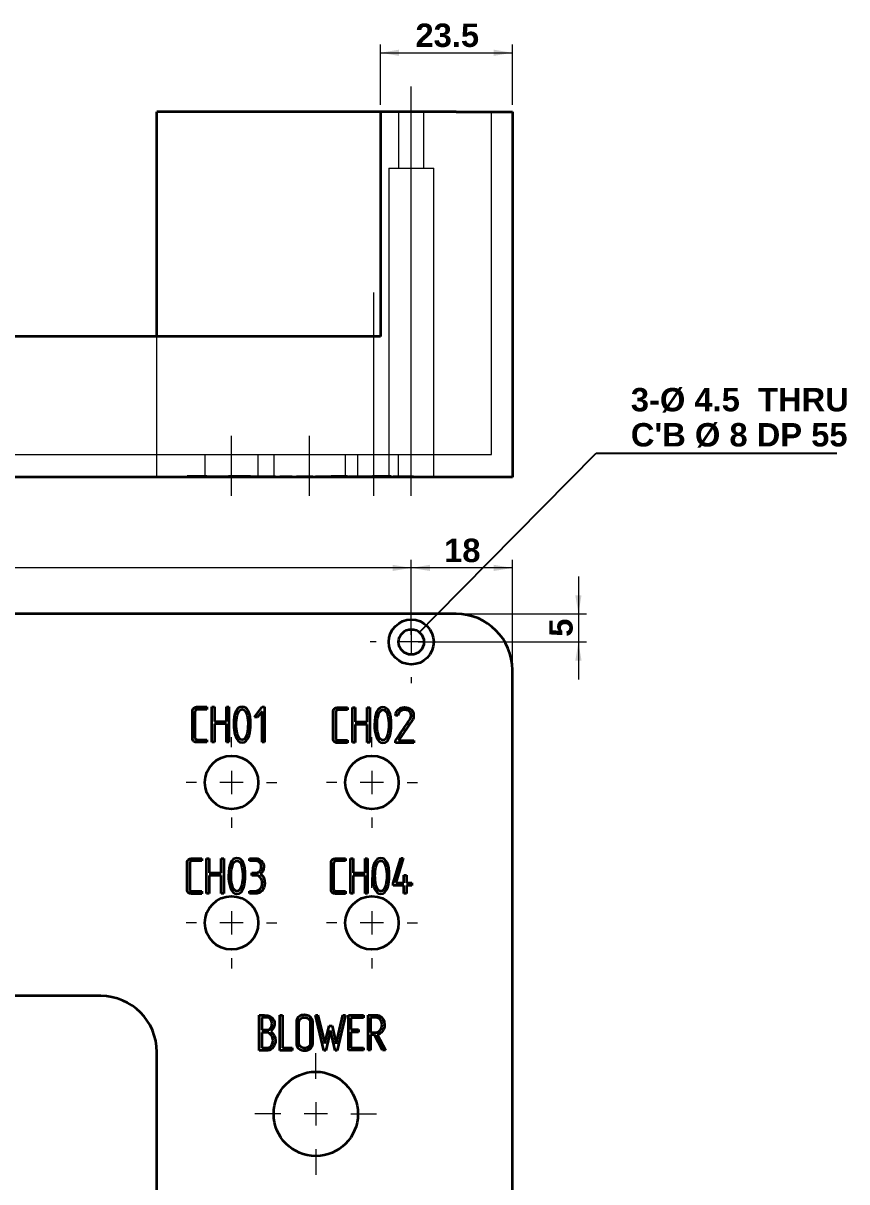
# Model space of a CAD drawing. Header units: millimetres. Extents: x 0 to 693, y -57 to 487.
# Drawn here: x 314.7 to 461.3, y 74.6 to 280.8 of the extents above; entities that cross this region are included whole.
import ezdxf
from ezdxf import colors
from ezdxf.entities.mleader import LeaderData, LeaderLine
from ezdxf.enums import TextEntityAlignment as Align
from ezdxf.lldxf.tags import DXFTag
from ezdxf.math import Vec2, Vec3

# ---------------------------------------------------------------- set-up
doc = ezdxf.new("R2010")
doc.units = ezdxf.units.MM
doc.header["$LTSCALE"] = 1.666667
doc.layers.add('D107-50341B', color=7, linetype='Continuous')
doc.layers.add('Default', color=7, linetype='Continuous')
doc.styles.add('SEACAD_Arial', font='')
doc.styles.add('SEACAD_ArialB', font='arialbd.ttf')
doc.styles.get('SEACAD_Arial').set_extended_font_data('Arial')
tags = doc.linetypes.add('CENTER2', pattern=[28.575, 19.05, -3.175, 3.175, -3.175]).pattern_tags.tags
tags[10:11] = [DXFTag(74, 4), DXFTag(75, 0), DXFTag(340, '0'), DXFTag(46, 0.0), DXFTag(50, 0.0), DXFTag(44, 0.0), DXFTag(45, 0.0)]
tags[8:9] = [DXFTag(74, 4), DXFTag(75, 0), DXFTag(340, '0'), DXFTag(46, 0.0), DXFTag(50, 0.0), DXFTag(44, 0.0), DXFTag(45, 0.0)]
tags[6:7] = [DXFTag(74, 4), DXFTag(75, 0), DXFTag(340, '0'), DXFTag(46, 0.0), DXFTag(50, 0.0), DXFTag(44, 0.0), DXFTag(45, 0.0)]
tags[4:5] = [DXFTag(74, 4), DXFTag(75, 0), DXFTag(340, '0'), DXFTag(46, 0.0), DXFTag(50, 0.0), DXFTag(44, 0.0), DXFTag(45, 0.0)]
doc.dimstyles.new('STD', dxfattribs={"dimtxt": 4.166667, "dimasz": 3.333333, "dimexe": 1.458333, "dimexo": 1.25, "dimgap": 1.041667, "dimtad": 1, "dimdec": 3, "dimdsep": 46, "dimtxsty": 'SEACAD_Arial', "dimblk1": '_SE_FILLED', "dimblk2": '_SE_FILLED', "dimsah": 1, "dimcen": 2.083333, "dimadec": 1, "dimazin": 0, "dimtfac": 0.5, "dimtdec": 4, "dimtmove": 0, "dimatfit": 3, "dimfxl": 1, "dimarcsym": 0})

# ---------------------------------------------------------------- blocks, each defined once
blk = doc.blocks.new('SEANNOT_GROUP1')
at = {"layer": 'Default', "color": 7, "linetype": 'CENTER2', "lineweight": 15}
for p, q in [((383.81, 172.77), (383.81, 168.6)), ((385.89, 170.69), (381.72, 170.69))]:
    blk.add_line(p, q, dxfattribs=at)
blk = doc.blocks.new('SEANNOT_GROUP2')
at = {"layer": 'Default', "color": 7, "linetype": 'CENTER2', "lineweight": 15}
for p, q in [((376.81, 147.77), (376.81, 143.6)), ((378.89, 145.69), (374.72, 145.69))]:
    blk.add_line(p, q, dxfattribs=at)
blk = doc.blocks.new('SEANNOT_GROUP3')
at = {"layer": 'Default', "color": 7, "linetype": 'CENTER2', "lineweight": 15}
for p, q in [((351.81, 147.77), (351.81, 143.6)), ((353.89, 145.69), (349.72, 145.69))]:
    blk.add_line(p, q, dxfattribs=at)
blk = doc.blocks.new('SEANNOT_GROUP5')
at = {"layer": 'Default', "color": 7, "linetype": 'CENTER2', "lineweight": 15}
for p, q in [((351.81, 122.77), (351.81, 118.6)), ((353.89, 120.69), (349.72, 120.69))]:
    blk.add_line(p, q, dxfattribs=at)
blk = doc.blocks.new('SEANNOT_GROUP6')
at = {"layer": 'Default', "color": 7, "linetype": 'CENTER2', "lineweight": 15}
for p, q in [((376.81, 122.77), (376.81, 118.6)), ((378.89, 120.69), (374.72, 120.69))]:
    blk.add_line(p, q, dxfattribs=at)
blk = doc.blocks.new('SEANNOT_GROUP7')
at = {"layer": 'Default', "color": 7, "linetype": 'CENTER2', "lineweight": 15}
for p, q in [((366.81, 88.77), (366.81, 84.6)), ((368.89, 86.69), (364.72, 86.69))]:
    blk.add_line(p, q, dxfattribs=at)
blk = doc.blocks.new('SEANNOT_GROUP23')
at = {"layer": 'Default', "color": 7, "linetype": 'CENTER2', "lineweight": 15}
for p, q in [((383.81, 176.94), (383.81, 178.02)), ((383.81, 172.77), (383.81, 168.6)), ((377.56, 170.69), (376.47, 170.69)), ((385.89, 170.69), (381.72, 170.69)), ((390.06, 170.69), (391.14, 170.69)), ((383.81, 164.44), (383.81, 163.35))]:
    blk.add_line(p, q, dxfattribs=at)
blk = doc.blocks.new('SEANNOT_GROUP24')
at = {"layer": 'Default', "color": 7, "linetype": 'CENTER2', "lineweight": 15}
for p, q in [((376.81, 151.94), (376.81, 153.77)), ((376.81, 147.77), (376.81, 143.6)), ((370.56, 145.69), (368.72, 145.69)), ((378.89, 145.69), (374.72, 145.69)), ((383.06, 145.69), (384.89, 145.69)), ((376.81, 139.44), (376.81, 137.6))]:
    blk.add_line(p, q, dxfattribs=at)
blk = doc.blocks.new('SEANNOT_GROUP25')
at = {"layer": 'Default', "color": 7, "linetype": 'CENTER2', "lineweight": 15}
for p, q in [((351.81, 151.94), (351.81, 153.77)), ((351.81, 147.77), (351.81, 143.6)), ((345.56, 145.69), (343.72, 145.69)), ((353.89, 145.69), (349.72, 145.69)), ((358.06, 145.69), (359.89, 145.69)), ((351.81, 139.44), (351.81, 137.6))]:
    blk.add_line(p, q, dxfattribs=at)
blk = doc.blocks.new('SEANNOT_GROUP27')
at = {"layer": 'Default', "color": 7, "linetype": 'CENTER2', "lineweight": 15}
for p, q in [((351.81, 126.94), (351.81, 128.77)), ((351.81, 122.77), (351.81, 118.6)), ((345.56, 120.69), (343.72, 120.69)), ((353.89, 120.69), (349.72, 120.69)), ((358.06, 120.69), (359.89, 120.69)), ((351.81, 114.44), (351.81, 112.6))]:
    blk.add_line(p, q, dxfattribs=at)
blk = doc.blocks.new('SEANNOT_GROUP28')
at = {"layer": 'Default', "color": 7, "linetype": 'CENTER2', "lineweight": 15}
for p, q in [((376.81, 126.94), (376.81, 128.77)), ((376.81, 122.77), (376.81, 118.6)), ((370.56, 120.69), (368.72, 120.69)), ((378.89, 120.69), (374.72, 120.69)), ((383.06, 120.69), (384.89, 120.69)), ((376.81, 114.44), (376.81, 112.6))]:
    blk.add_line(p, q, dxfattribs=at)
blk = doc.blocks.new('SEANNOT_GROUP29')
at = {"layer": 'Default', "color": 7, "linetype": 'CENTER2', "lineweight": 15}
for p, q in [((366.81, 92.94), (366.81, 97.52)), ((366.81, 88.77), (366.81, 84.6)), ((360.56, 86.69), (355.97, 86.69)), ((368.89, 86.69), (364.72, 86.69)), ((373.06, 86.69), (377.64, 86.69)), ((366.81, 80.44), (366.81, 75.85))]:
    blk.add_line(p, q, dxfattribs=at)
blk = doc.blocks.new('SEANNOT_GROUP36')
at = {"layer": 'Default', "color": 7, "linetype": 'CENTER2', "lineweight": 15}
blk.add_line((383.81, 196.72), (383.81, 269.58), dxfattribs=at)
blk = doc.blocks.new('SEANNOT_GROUP37')
at = {"layer": 'Default', "color": 7, "linetype": 'CENTER2', "lineweight": 15}
blk.add_line((351.81, 196.72), (351.81, 207.38), dxfattribs=at)
blk = doc.blocks.new('SEANNOT_GROUP38')
at = {"layer": 'Default', "color": 7, "linetype": 'CENTER2', "lineweight": 15}
blk.add_line((365.68, 196.72), (365.68, 207.38), dxfattribs=at)
blk = doc.blocks.new('SEANNOT_GROUP39')
at = {"layer": 'Default', "color": 7, "linetype": 'CENTER2', "lineweight": 15}
blk.add_line((377.06, 232.88), (377.06, 196.72), dxfattribs=at)
blk = doc.blocks.new('_SE_FILLED')
at = {"color": 0}
blk.add_line((0, 0), (-1, 0), dxfattribs=at)
blk.add_solid([(0, 0), (-1, -0.1665), (-1, 0.1665), (0, 0)], dxfattribs=at)
blk = doc.blocks.new('SE')
at = {"layer": 'D107-50341B', "color": 7, "linetype": 'Continuous', "lineweight": 35}
for p, q in [((391.81, 175.69), (187.81, 175.69)), ((401.81, 71.69), (401.81, 165.69)), ((347.42, 159.14), (347.42, 158.69)), ((348.29, 152.86), (348.29, 159.14)), ((348.29, 159.14), (348.76, 159.14)), ((348.76, 159.14), (348.76, 156.55)), ((350.9, 159.14), (351.35, 159.14)), ((350.9, 156.55), (350.9, 159.14)), ((351.35, 159.14), (351.35, 152.86)), ((355.89, 157.32), (357.28, 159.15)), ((357.28, 159.15), (357.69, 159.15)), ((357.69, 159.15), (357.69, 152.84)), ((372.48, 159.04), (372.48, 158.6)), ((373.36, 152.77), (373.36, 159.04)), ((373.36, 159.04), (373.82, 159.04)), ((373.82, 159.04), (373.82, 156.46)), ((375.96, 159.04), (376.41, 159.04)), ((375.96, 156.46), (375.96, 159.04)), ((376.41, 159.04), (376.41, 152.77)), ((356.45, 157.32), (355.89, 157.32)), ((357.25, 158.34), (356.45, 157.32)), ((357.25, 152.84), (357.25, 158.34)), ((381.43, 157.62), (380.97, 157.62)), ((384.06, 156.88), (381.55, 153.18)), ((348.76, 156.55), (350.9, 156.55)), ((350.9, 156.1), (348.76, 156.1)), ((348.76, 156.1), (348.76, 152.86)), ((350.9, 152.86), (350.9, 156.1)), ((373.82, 156.46), (375.96, 156.46)), ((375.96, 156.01), (373.82, 156.01)), ((373.82, 156.01), (373.82, 152.77)), ((375.96, 152.77), (375.96, 156.01)), ((347.42, 153.29), (347.42, 152.84)), ((348.76, 152.86), (348.29, 152.86)), ((351.35, 152.86), (350.9, 152.86)), ((357.69, 152.84), (357.25, 152.84)), ((372.48, 153.19), (372.48, 152.75)), ((373.82, 152.77), (373.36, 152.77)), ((376.41, 152.77), (375.96, 152.77)), ((380.99, 152.73), (381.01, 153.18)), ((384.27, 152.73), (380.99, 152.73)), ((381.55, 153.18), (384.27, 153.18)), ((384.27, 153.18), (384.27, 152.73)), ((346.5, 132.18), (346.5, 131.74)), ((347.37, 125.9), (347.37, 132.18)), ((347.37, 132.18), (347.83, 132.18)), ((347.83, 132.18), (347.83, 129.59)), ((349.97, 132.18), (350.42, 132.18)), ((349.97, 129.59), (349.97, 132.18)), ((350.42, 132.18), (350.42, 125.9)), ((355.02, 131.74), (355.02, 132.18)), ((372.11, 132.18), (372.11, 131.74)), ((372.98, 125.9), (372.98, 132.18)), ((372.98, 132.18), (373.45, 132.18)), ((373.45, 132.18), (373.45, 129.59)), ((375.59, 132.18), (376.04, 132.18)), ((375.59, 129.59), (375.59, 132.18)), ((376.04, 132.18), (376.04, 125.9)), ((380.6, 127.76), (381.93, 132.2)), ((382.39, 132.2), (381.06, 127.82)), ((381.93, 132.2), (382.39, 132.2)), ((347.83, 129.59), (349.97, 129.59)), ((349.97, 129.15), (347.83, 129.15)), ((347.83, 129.15), (347.83, 125.9)), ((349.97, 125.9), (349.97, 129.15)), ((355.45, 129.15), (355.45, 129.59)), ((373.45, 129.59), (375.59, 129.59)), ((375.59, 129.15), (373.45, 129.15)), ((373.45, 129.15), (373.45, 125.9)), ((375.59, 125.9), (375.59, 129.15)), ((382.47, 127.82), (382.47, 129.18)), ((382.47, 129.18), (382.93, 129.18)), ((382.93, 129.18), (382.93, 127.82)), ((346.5, 126.33), (346.5, 125.89)), ((347.83, 125.9), (347.37, 125.9)), ((350.42, 125.9), (349.97, 125.9)), ((355.03, 125.9), (355.03, 126.35)), ((372.11, 126.33), (372.11, 125.89)), ((373.45, 125.9), (372.98, 125.9)), ((376.04, 125.9), (375.59, 125.9)), ((380.6, 127.34), (380.6, 127.76)), ((382.47, 127.34), (380.6, 127.34)), ((381.06, 127.82), (382.47, 127.82)), ((382.47, 125.9), (382.47, 127.34)), ((382.93, 125.9), (382.47, 125.9)), ((382.93, 127.82), (383.89, 127.82)), ((383.89, 127.34), (382.93, 127.34)), ((382.93, 127.34), (382.93, 125.9)), ((383.89, 127.82), (383.89, 127.34)), ((328.51, 107.69), (187.81, 107.69)), ((356.74, 98), (356.74, 104.28)), ((357.2, 103.83), (357.2, 101.64)), ((360.42, 98), (360.42, 104.28)), ((360.42, 104.28), (360.87, 104.28)), ((360.87, 104.28), (360.87, 98.44)), ((368.24, 98), (366.74, 104.28)), ((366.74, 104.28), (367.2, 104.28)), ((367.2, 104.28), (368.44, 99.21)), ((370.43, 99.18), (371.64, 104.28)), ((372.1, 104.28), (370.63, 98)), ((371.64, 104.28), (372.1, 104.28)), ((372.62, 98.01), (372.62, 104.26)), ((372.62, 104.26), (375.28, 104.26)), ((375.28, 103.81), (373.07, 103.81)), ((373.07, 103.81), (373.07, 101.69)), ((375.28, 104.26), (375.28, 103.81)), ((376.11, 98.01), (376.11, 104.28)), ((376.56, 103.83), (376.56, 101.21)), ((357.2, 101.2), (357.2, 98.44)), ((368.44, 99.21), (369.16, 102.36)), ((369.44, 101.52), (368.62, 97.99)), ((369.16, 102.36), (369.7, 102.36)), ((370.28, 98), (369.44, 101.52)), ((369.7, 102.36), (370.43, 99.18)), ((373.07, 101.69), (374.44, 101.69)), ((374.44, 101.25), (373.07, 101.25)), ((373.07, 101.25), (373.07, 98.44)), ((374.44, 101.69), (374.44, 101.25)), ((377.25, 100.77), (376.56, 100.77)), ((376.56, 100.77), (376.56, 98.01)), ((378.71, 98.01), (377.25, 100.77)), ((377.76, 100.8), (379.22, 98.02)), ((338.51, 61.69), (338.51, 97.69)), ((362.63, 98), (360.42, 98)), ((360.87, 98.44), (362.63, 98.44)), ((362.63, 98.44), (362.63, 98)), ((368.62, 97.99), (368.24, 98)), ((370.63, 98), (370.28, 98)), ((375.28, 98.01), (372.62, 98.01)), ((373.07, 98.44), (375.28, 98.44)), ((375.28, 98.44), (375.28, 98.01)), ((376.56, 98.01), (376.11, 98.01)), ((379.22, 98.02), (378.71, 98.01))]:
    blk.add_line(p, q, dxfattribs=at)
for centre, radius in [((383.81, 170.69), 4), ((383.81, 170.69), 2.25), ((351.81, 145.69), 4.75), ((376.81, 145.69), 4.75), ((351.81, 120.69), 4.75), ((376.81, 120.69), 4.75), ((366.81, 86.69), 7.5)]:
    blk.add_circle(centre, radius, dxfattribs=at)
for centre in [(391.81, 165.69), (328.51, 97.69)]:
    blk.add_arc(centre, 10, 0, 90, dxfattribs=at)
for points, knots in [([(347.42, 152.84), (346.82, 152.84), (346.22, 152.84), (345.62, 152.84), (345.39, 152.84), (345.21, 152.9), (345.07, 153.02), (344.92, 153.14), (344.85, 153.32), (344.85, 153.54), (344.85, 155.14), (344.85, 156.73), (344.85, 158.33), (344.85, 158.58), (344.93, 158.78), (345.1, 158.91), (345.18, 158.98), (345.26, 159.02), (345.34, 159.06), (345.47, 159.11), (345.64, 159.14), (345.83, 159.14), (346.36, 159.14), (346.89, 159.14), (347.42, 159.14)], [0, 0, 0, 0, 0.16741, 0.16741, 0.16741, 0.221467, 0.221467, 0.221467, 0.275628, 0.275628, 0.275628, 0.718972, 0.718972, 0.718972, 0.779746, 0.779746, 0.779746, 0.806087, 0.806087, 0.806087, 0.852387, 0.852387, 0.852387, 1, 1, 1, 1]), ([(355.19, 156), (355.19, 155.27), (355.11, 154.62), (354.93, 154.07), (354.67, 153.23), (354.26, 152.8), (353.14, 152.8), (352.73, 153.23), (352.47, 154.08), (352.3, 154.65), (352.21, 155.28), (352.21, 158.1), (352.7, 159.15), (354.7, 159.15), (355.19, 158.1), (355.19, 156)], [0, 0, 0, 0, 0.126922, 0.126922, 0.126922, 0.252778, 0.252778, 0.3733, 0.3733, 0.3733, 0.465134, 0.465134, 0.732567, 0.732567, 1, 1, 1, 1]), ([(372.48, 152.75), (371.88, 152.75), (371.28, 152.75), (370.68, 152.75), (370.45, 152.75), (370.27, 152.81), (370.13, 152.93), (369.98, 153.05), (369.91, 153.23), (369.91, 153.45), (369.91, 155.04), (369.91, 156.64), (369.91, 158.24), (369.91, 158.49), (369.99, 158.68), (370.16, 158.82), (370.24, 158.89), (370.32, 158.93), (370.4, 158.97), (370.53, 159.02), (370.7, 159.04), (370.89, 159.04), (371.42, 159.04), (371.95, 159.04), (372.48, 159.04)], [0, 0, 0, 0, 0.16741, 0.16741, 0.16741, 0.221467, 0.221467, 0.221467, 0.275628, 0.275628, 0.275628, 0.718972, 0.718972, 0.718972, 0.779746, 0.779746, 0.779746, 0.806087, 0.806087, 0.806087, 0.852387, 0.852387, 0.852387, 1, 1, 1, 1]), ([(380.25, 155.91), (380.25, 155.18), (380.17, 154.53), (379.99, 153.98), (379.73, 153.14), (379.32, 152.71), (378.2, 152.71), (377.79, 153.14), (377.53, 153.99), (377.36, 154.56), (377.27, 155.19), (377.27, 158.01), (377.77, 159.06), (379.76, 159.06), (380.25, 158.01), (380.25, 155.91)], [0, 0, 0, 0, 0.126922, 0.126922, 0.126922, 0.252778, 0.252778, 0.3733, 0.3733, 0.3733, 0.465134, 0.465134, 0.732567, 0.732567, 1, 1, 1, 1]), ([(380.97, 157.62), (381.19, 158.58), (381.72, 159.06), (383.09, 159.06), (383.49, 158.94), (383.77, 158.7), (384.08, 158.44), (384.23, 158.06), (384.23, 157.31), (384.17, 157.08), (384.06, 156.88)], [0, 0, 0, 0, 0.405611, 0.405611, 0.647594, 0.647594, 0.647594, 0.878717, 0.878717, 1, 1, 1, 1]), ([(347.42, 158.69), (346.89, 158.69), (346.36, 158.69), (345.83, 158.69), (345.47, 158.69), (345.29, 158.52), (345.29, 158.2), (345.29, 156.68), (345.29, 155.16), (345.29, 153.65), (345.29, 153.41), (345.47, 153.29), (345.81, 153.29), (346.35, 153.29), (346.89, 153.29), (347.42, 153.29)], [0, 0, 0, 0, 0.171301, 0.171301, 0.171301, 0.260869, 0.260869, 0.260869, 0.749802, 0.749802, 0.749802, 0.826575, 0.826575, 0.826575, 1, 1, 1, 1]), ([(354.75, 156), (354.75, 156.6), (354.69, 157.13), (354.59, 157.58), (354.41, 158.33), (354.12, 158.71), (353.31, 158.71), (353.01, 158.33), (352.83, 157.58), (352.71, 157.12), (352.65, 156.59), (352.65, 155.44), (352.71, 154.92), (352.83, 154.42), (353.01, 153.66), (353.3, 153.29), (354.1, 153.29), (354.39, 153.66), (354.57, 154.41), (354.69, 154.88), (354.75, 155.42), (354.75, 156)], [0, 0, 0, 0, 0.126943, 0.126943, 0.126943, 0.251136, 0.251136, 0.372406, 0.372406, 0.372406, 0.502941, 0.502941, 0.627004, 0.627004, 0.627004, 0.74957, 0.74957, 0.872136, 0.872136, 0.872136, 1, 1, 1, 1]), ([(372.48, 158.6), (371.95, 158.6), (371.42, 158.6), (370.89, 158.6), (370.54, 158.6), (370.36, 158.43), (370.36, 158.11), (370.36, 156.59), (370.36, 155.07), (370.36, 153.55), (370.36, 153.32), (370.53, 153.19), (370.87, 153.19), (371.41, 153.19), (371.95, 153.19), (372.48, 153.19)], [0, 0, 0, 0, 0.171301, 0.171301, 0.171301, 0.260869, 0.260869, 0.260869, 0.749802, 0.749802, 0.749802, 0.826575, 0.826575, 0.826575, 1, 1, 1, 1]), ([(379.81, 155.91), (379.81, 156.51), (379.75, 157.04), (379.65, 157.49), (379.47, 158.24), (379.18, 158.62), (378.37, 158.62), (378.07, 158.24), (377.89, 157.49), (377.77, 157.03), (377.71, 156.5), (377.71, 155.35), (377.77, 154.83), (377.89, 154.33), (378.07, 153.57), (378.36, 153.19), (379.16, 153.19), (379.45, 153.57), (379.63, 154.32), (379.75, 154.79), (379.81, 155.32), (379.81, 155.91)], [0, 0, 0, 0, 0.126943, 0.126943, 0.126943, 0.251136, 0.251136, 0.372406, 0.372406, 0.372406, 0.502941, 0.502941, 0.627004, 0.627004, 0.627004, 0.74957, 0.74957, 0.872136, 0.872136, 0.872136, 1, 1, 1, 1]), ([(381.01, 153.18), (381.87, 154.44), (382.72, 155.71), (383.58, 156.97), (383.72, 157.18), (383.78, 157.41), (383.78, 157.8), (383.75, 157.97), (383.66, 158.12), (383.63, 158.19), (383.59, 158.25), (383.55, 158.31)], [0, 0, 0, 0, 0.761513, 0.761513, 0.761513, 0.879469, 0.879469, 0.963022, 0.963022, 0.963022, 1, 1, 1, 1]), ([(383.55, 158.31), (383.46, 158.38), (383.39, 158.44), (383.32, 158.47), (383.12, 158.56), (382.87, 158.62), (382, 158.62), (381.62, 158.28), (381.43, 157.62)], [0, 0, 0, 0, 0.100481, 0.100481, 0.100481, 0.40369, 0.40369, 1, 1, 1, 1]), ([(346.5, 125.89), (345.89, 125.89), (345.29, 125.89), (344.69, 125.89), (344.46, 125.89), (344.28, 125.95), (344.14, 126.06), (343.99, 126.19), (343.92, 126.37), (343.92, 126.58), (343.92, 128.18), (343.92, 129.78), (343.92, 131.37), (343.92, 131.63), (344, 131.82), (344.17, 131.96), (344.25, 132.02), (344.33, 132.07), (344.41, 132.1), (344.54, 132.16), (344.71, 132.18), (344.9, 132.18), (345.43, 132.18), (345.96, 132.18), (346.5, 132.18)], [0, 0, 0, 0, 0.16741, 0.16741, 0.16741, 0.221467, 0.221467, 0.221467, 0.275628, 0.275628, 0.275628, 0.718972, 0.718972, 0.718972, 0.779746, 0.779746, 0.779746, 0.806087, 0.806087, 0.806087, 0.852387, 0.852387, 0.852387, 1, 1, 1, 1]), ([(354.26, 129.05), (354.26, 128.32), (354.18, 127.67), (354, 127.11), (353.74, 126.28), (353.33, 125.85), (352.21, 125.85), (351.8, 126.27), (351.54, 127.12), (351.37, 127.69), (351.28, 128.33), (351.28, 131.15), (351.78, 132.2), (353.77, 132.2), (354.26, 131.15), (354.26, 129.05)], [0, 0, 0, 0, 0.126922, 0.126922, 0.126922, 0.252778, 0.252778, 0.3733, 0.3733, 0.3733, 0.465134, 0.465134, 0.732567, 0.732567, 1, 1, 1, 1]), ([(355.02, 132.18), (355.32, 132.18), (355.63, 132.18), (355.93, 132.18), (356.62, 132.18), (357.1, 131.92), (357.37, 131.39), (357.48, 131.18), (357.54, 130.98), (357.54, 130.51), (357.51, 130.27), (357.45, 130.09), (357.37, 129.81), (357.18, 129.57), (356.91, 129.39)], [0, 0, 0, 0, 0.18653, 0.18653, 0.18653, 0.540978, 0.540978, 0.540978, 0.647587, 0.647587, 0.813113, 0.813113, 0.813113, 1, 1, 1, 1]), ([(372.11, 125.89), (371.51, 125.89), (370.91, 125.89), (370.3, 125.89), (370.08, 125.89), (369.9, 125.95), (369.76, 126.06), (369.61, 126.19), (369.54, 126.37), (369.54, 126.58), (369.54, 128.18), (369.54, 129.78), (369.54, 131.37), (369.54, 131.63), (369.62, 131.82), (369.78, 131.96), (369.86, 132.02), (369.94, 132.07), (370.03, 132.1), (370.16, 132.16), (370.32, 132.18), (370.52, 132.18), (371.05, 132.18), (371.58, 132.18), (372.11, 132.18)], [0, 0, 0, 0, 0.16741, 0.16741, 0.16741, 0.221467, 0.221467, 0.221467, 0.275628, 0.275628, 0.275628, 0.718972, 0.718972, 0.718972, 0.779746, 0.779746, 0.779746, 0.806087, 0.806087, 0.806087, 0.852387, 0.852387, 0.852387, 1, 1, 1, 1]), ([(379.88, 129.05), (379.88, 128.32), (379.8, 127.67), (379.62, 127.11), (379.36, 126.28), (378.95, 125.85), (377.83, 125.85), (377.42, 126.27), (377.16, 127.12), (376.98, 127.69), (376.9, 128.33), (376.9, 131.15), (377.39, 132.2), (379.39, 132.2), (379.88, 131.15), (379.88, 129.05)], [0, 0, 0, 0, 0.126922, 0.126922, 0.126922, 0.252778, 0.252778, 0.3733, 0.3733, 0.3733, 0.465134, 0.465134, 0.732567, 0.732567, 1, 1, 1, 1]), ([(346.5, 131.74), (345.96, 131.74), (345.43, 131.74), (344.9, 131.74), (344.55, 131.74), (344.37, 131.57), (344.37, 131.24), (344.37, 129.73), (344.37, 128.21), (344.37, 126.69), (344.37, 126.45), (344.54, 126.33), (344.88, 126.33), (345.42, 126.33), (345.96, 126.33), (346.5, 126.33)], [0, 0, 0, 0, 0.171301, 0.171301, 0.171301, 0.260869, 0.260869, 0.260869, 0.749802, 0.749802, 0.749802, 0.826575, 0.826575, 0.826575, 1, 1, 1, 1]), ([(353.82, 129.05), (353.82, 129.65), (353.76, 130.17), (353.66, 130.63), (353.48, 131.38), (353.2, 131.75), (352.38, 131.75), (352.08, 131.38), (351.9, 130.63), (351.78, 130.16), (351.72, 129.64), (351.72, 128.49), (351.79, 127.97), (351.9, 127.46), (352.08, 126.71), (352.37, 126.33), (353.17, 126.33), (353.46, 126.71), (353.64, 127.46), (353.76, 127.93), (353.82, 128.46), (353.82, 129.05)], [0, 0, 0, 0, 0.126943, 0.126943, 0.126943, 0.251136, 0.251136, 0.372406, 0.372406, 0.372406, 0.502941, 0.502941, 0.627004, 0.627004, 0.627004, 0.74957, 0.74957, 0.872136, 0.872136, 0.872136, 1, 1, 1, 1]), ([(355.45, 129.59), (355.66, 129.59), (355.87, 129.59), (356.09, 129.59), (356.46, 129.59), (356.74, 129.74), (356.95, 130.05), (357.01, 130.14), (357.06, 130.26), (357.08, 130.38), (357.08, 130.44), (357.09, 130.58), (357.09, 131.07), (356.97, 131.3), (356.72, 131.49), (356.5, 131.65), (356.24, 131.73), (355.95, 131.74), (355.64, 131.74), (355.33, 131.74), (355.02, 131.74)], [0, 0, 0, 0, 0.128306, 0.128306, 0.128306, 0.332063, 0.332063, 0.332063, 0.403392, 0.403392, 0.403392, 0.512793, 0.512793, 0.648936, 0.648936, 0.648936, 0.813369, 0.813369, 0.813369, 1, 1, 1, 1]), ([(372.11, 131.74), (371.58, 131.74), (371.05, 131.74), (370.52, 131.74), (370.16, 131.74), (369.98, 131.57), (369.98, 131.24), (369.98, 129.73), (369.98, 128.21), (369.98, 126.69), (369.98, 126.45), (370.15, 126.33), (370.5, 126.33), (371.04, 126.33), (371.58, 126.33), (372.11, 126.33)], [0, 0, 0, 0, 0.171301, 0.171301, 0.171301, 0.260869, 0.260869, 0.260869, 0.749802, 0.749802, 0.749802, 0.826575, 0.826575, 0.826575, 1, 1, 1, 1]), ([(379.44, 129.05), (379.44, 129.65), (379.38, 130.17), (379.28, 130.63), (379.1, 131.38), (378.81, 131.75), (378, 131.75), (377.7, 131.38), (377.52, 130.63), (377.4, 130.16), (377.34, 129.64), (377.34, 128.49), (377.4, 127.97), (377.52, 127.46), (377.7, 126.71), (377.99, 126.33), (378.78, 126.33), (379.08, 126.71), (379.26, 127.46), (379.38, 127.93), (379.44, 128.46), (379.44, 129.05)], [0, 0, 0, 0, 0.126943, 0.126943, 0.126943, 0.251136, 0.251136, 0.372406, 0.372406, 0.372406, 0.502941, 0.502941, 0.627004, 0.627004, 0.627004, 0.74957, 0.74957, 0.872136, 0.872136, 0.872136, 1, 1, 1, 1]), ([(355.03, 126.35), (355.35, 126.35), (355.67, 126.35), (355.99, 126.35), (356.38, 126.35), (356.69, 126.49), (356.92, 126.76), (357.14, 127.02), (357.27, 127.35), (357.27, 128.15), (357.17, 128.47), (356.98, 128.72), (356.77, 129), (356.47, 129.15), (356.08, 129.15), (355.87, 129.15), (355.66, 129.15), (355.45, 129.15)], [0, 0, 0, 0, 0.165613, 0.165613, 0.165613, 0.347807, 0.347807, 0.347807, 0.529839, 0.529839, 0.711871, 0.711871, 0.711871, 0.8899, 0.8899, 0.8899, 1, 1, 1, 1]), ([(356.91, 129.39), (357.18, 129.27), (357.39, 129.03), (357.53, 128.68), (357.65, 128.4), (357.71, 128.08), (357.71, 127.72)], [0, 0, 0, 0, 0.496933, 0.496933, 0.496933, 1, 1, 1, 1]), ([(357.71, 127.72), (357.71, 127.19), (357.56, 126.75), (357.27, 126.42), (356.95, 126.08), (356.54, 125.9), (356.01, 125.9), (355.68, 125.9), (355.36, 125.9), (355.03, 125.9)], [0, 0, 0, 0, 0.370624, 0.370624, 0.370624, 0.740843, 0.740843, 0.740843, 1, 1, 1, 1]), ([(356.74, 104.28), (357.05, 104.28), (357.36, 104.28), (357.67, 104.28), (358.56, 104.28), (359.11, 103.98), (359.35, 103.39), (359.43, 103.2), (359.46, 103), (359.46, 102.48), (359.41, 102.22), (359.28, 102.01), (359.21, 101.9), (359.06, 101.69), (358.8, 101.38)], [0, 0, 0, 0, 0.179089, 0.179089, 0.179089, 0.571404, 0.571404, 0.571404, 0.691172, 0.691172, 0.84739, 0.84739, 0.84739, 1, 1, 1, 1]), ([(359.02, 102.76), (359.02, 103.47), (358.63, 103.83), (357.85, 103.83), (357.64, 103.84), (357.42, 103.83), (357.2, 103.83)], [0, 0, 0, 0, 0.736483, 0.736483, 0.736483, 1, 1, 1, 1]), ([(359.02, 102.76), (359.02, 103.47), (358.63, 103.83), (357.85, 103.83), (357.64, 103.84), (357.42, 103.83), (357.2, 103.83)], [0, 0, 0, 0, 0.736483, 0.736483, 0.736483, 1, 1, 1, 1]), ([(366.26, 99.18), (366.26, 98.82), (366.1, 98.52), (365.8, 98.28), (365.52, 98.07), (365.19, 97.96), (364.45, 97.96), (364.12, 98.07), (363.82, 98.29), (363.51, 98.53), (363.35, 98.83), (363.35, 99.19), (363.35, 100.49), (363.35, 101.79), (363.35, 103.09), (363.35, 103.48), (363.51, 103.8), (363.83, 104.03), (364.1, 104.22), (364.43, 104.31), (365.19, 104.31), (365.52, 104.2), (365.8, 103.98), (366.11, 103.75), (366.26, 103.45), (366.26, 103.09), (366.26, 101.79), (366.26, 100.48), (366.26, 99.18)], [0, 0, 0, 0, 0.064138, 0.064138, 0.064138, 0.129651, 0.129651, 0.194313, 0.194313, 0.194313, 0.259165, 0.259165, 0.259165, 0.499161, 0.499161, 0.499161, 0.566699, 0.566699, 0.566699, 0.632249, 0.632249, 0.695341, 0.695341, 0.695341, 0.759444, 0.759444, 0.759444, 1, 1, 1, 1]), ([(365.81, 99.26), (365.81, 100.51), (365.81, 101.76), (365.81, 103), (365.81, 103.26), (365.72, 103.47), (365.52, 103.64), (365.34, 103.78), (365.11, 103.86), (364.84, 103.87), (364.6, 103.87), (364.38, 103.81), (364.19, 103.7), (363.93, 103.54), (363.8, 103.31), (363.8, 103.01), (363.8, 101.76), (363.8, 100.51), (363.8, 99.26), (363.8, 98.99), (363.93, 98.77), (364.19, 98.61), (364.4, 98.47), (364.62, 98.41), (365.08, 98.41), (365.29, 98.47), (365.48, 98.6), (365.7, 98.76), (365.81, 98.98), (365.81, 99.26)], [0, 0, 0, 0, 0.279555, 0.279555, 0.279555, 0.333423, 0.333423, 0.333423, 0.387728, 0.387728, 0.387728, 0.438559, 0.438559, 0.438559, 0.500907, 0.500907, 0.500907, 0.78086, 0.78086, 0.78086, 0.840292, 0.840292, 0.840292, 0.890399, 0.890399, 0.942685, 0.942685, 0.942685, 1, 1, 1, 1]), ([(365.81, 99.26), (365.81, 100.51), (365.81, 101.76), (365.81, 103), (365.81, 103.26), (365.72, 103.47), (365.52, 103.64), (365.34, 103.78), (365.11, 103.86), (364.84, 103.87), (364.6, 103.87), (364.38, 103.81), (364.19, 103.7), (363.93, 103.54), (363.8, 103.31), (363.8, 103.01), (363.8, 101.76), (363.8, 100.51), (363.8, 99.26), (363.8, 98.99), (363.93, 98.77), (364.19, 98.61), (364.4, 98.47), (364.62, 98.41), (365.08, 98.41), (365.29, 98.47), (365.48, 98.6), (365.7, 98.76), (365.81, 98.98), (365.81, 99.26)], [0, 0, 0, 0, 0.279555, 0.279555, 0.279555, 0.333423, 0.333423, 0.333423, 0.387728, 0.387728, 0.387728, 0.438559, 0.438559, 0.438559, 0.500907, 0.500907, 0.500907, 0.78086, 0.78086, 0.78086, 0.840292, 0.840292, 0.840292, 0.890399, 0.890399, 0.942685, 0.942685, 0.942685, 1, 1, 1, 1]), ([(376.11, 104.28), (376.6, 104.28), (377.09, 104.28), (377.58, 104.28), (377.74, 104.28), (377.9, 104.24), (378.06, 104.18), (378.72, 103.92), (379.04, 103.36), (379.04, 102.15), (378.93, 101.77), (378.7, 101.44), (378.45, 101.07), (378.14, 100.85), (377.76, 100.8)], [0, 0, 0, 0, 0.231192, 0.231192, 0.231192, 0.308715, 0.308715, 0.308715, 0.645326, 0.645326, 0.814639, 0.814639, 0.814639, 1, 1, 1, 1]), ([(378.6, 102.55), (378.6, 102.95), (378.47, 103.27), (378.24, 103.52), (378.04, 103.73), (377.81, 103.83), (377.55, 103.83), (377.22, 103.84), (376.89, 103.83), (376.56, 103.83)], [0, 0, 0, 0, 0.375061, 0.375061, 0.375061, 0.650309, 0.650309, 0.650309, 1, 1, 1, 1]), ([(378.6, 102.55), (378.6, 102.95), (378.47, 103.27), (378.24, 103.52), (378.04, 103.73), (377.81, 103.83), (377.55, 103.83), (377.22, 103.84), (376.89, 103.83), (376.56, 103.83)], [0, 0, 0, 0, 0.375061, 0.375061, 0.375061, 0.650309, 0.650309, 0.650309, 1, 1, 1, 1]), ([(357.2, 101.64), (357.55, 101.64), (357.89, 101.64), (358.24, 101.64), (358.46, 101.64), (358.66, 101.77), (358.81, 102.04), (358.95, 102.27), (359.02, 102.51), (359.02, 102.76)], [0, 0, 0, 0, 0.409198, 0.409198, 0.409198, 0.700893, 0.700893, 0.700893, 1, 1, 1, 1]), ([(357.2, 101.64), (357.55, 101.64), (357.89, 101.64), (358.24, 101.64), (358.46, 101.64), (358.66, 101.77), (358.81, 102.04), (358.95, 102.27), (359.02, 102.51), (359.02, 102.76)], [0, 0, 0, 0, 0.409198, 0.409198, 0.409198, 0.700893, 0.700893, 0.700893, 1, 1, 1, 1]), ([(359.19, 99.76), (359.19, 100.08), (359.09, 100.39), (358.88, 100.69), (358.65, 101.03), (358.39, 101.2), (358.09, 101.2), (357.79, 101.2), (357.5, 101.2), (357.2, 101.2)], [0, 0, 0, 0, 0.34729, 0.34729, 0.34729, 0.691072, 0.691072, 0.691072, 1, 1, 1, 1]), ([(376.56, 101.21), (376.91, 101.21), (377.27, 101.21), (377.63, 101.21), (377.82, 101.21), (378.02, 101.32), (378.23, 101.54), (378.47, 101.8), (378.6, 102.14), (378.6, 102.55)], [0, 0, 0, 0, 0.3716, 0.3716, 0.3716, 0.616557, 0.616557, 0.616557, 1, 1, 1, 1]), ([(376.56, 101.21), (376.91, 101.21), (377.27, 101.21), (377.63, 101.21), (377.82, 101.21), (378.02, 101.32), (378.23, 101.54), (378.47, 101.8), (378.6, 102.14), (378.6, 102.55)], [0, 0, 0, 0, 0.3716, 0.3716, 0.3716, 0.616557, 0.616557, 0.616557, 1, 1, 1, 1]), ([(359.63, 99.77), (359.63, 99.37), (359.51, 98.99), (359.26, 98.62), (358.98, 98.21), (358.66, 98), (358.28, 98), (357.76, 98), (357.25, 98), (356.74, 98)], [0, 0, 0, 0, 0.307041, 0.307041, 0.307041, 0.614729, 0.614729, 0.614729, 1, 1, 1, 1]), ([(357.2, 98.44), (357.53, 98.44), (357.85, 98.44), (358.17, 98.44), (358.49, 98.44), (358.74, 98.59), (358.94, 98.89), (359.1, 99.14), (359.19, 99.43), (359.19, 99.76)], [0, 0, 0, 0, 0.343761, 0.343761, 0.343761, 0.671065, 0.671065, 0.671065, 1, 1, 1, 1]), ([(357.2, 98.44), (357.53, 98.44), (357.85, 98.44), (358.17, 98.44), (358.49, 98.44), (358.74, 98.59), (358.94, 98.89), (359.1, 99.14), (359.19, 99.43), (359.19, 99.76)], [0, 0, 0, 0, 0.343761, 0.343761, 0.343761, 0.671065, 0.671065, 0.671065, 1, 1, 1, 1])]:
    blk.add_open_spline(points, degree=3, knots=knots, dxfattribs=at)
blk.add_open_spline([(358.8, 101.38), (359.36, 100.93), (359.63, 100.39), (359.63, 99.77)], degree=3, dxfattribs=at)
blk = doc.blocks.new('SE4')
at = {"layer": 'D107-50341B', "color": 7, "linetype": 'Continuous', "lineweight": 35}
for p, q in [((338.51, 225.05), (338.51, 265.05)), ((378.11, 265.05), (338.51, 265.05)), ((378.31, 265.05), (378.11, 265.05)), ((378.31, 265.05), (378.31, 225.05)), ((391.81, 265.05), (378.31, 265.05)), ((391.81, 265.05), (401.81, 265.05)), ((401.81, 265.05), (401.81, 200.05)), ((378.31, 225.05), (215.81, 225.05)), ((391.81, 200.05), (187.81, 200.05)), ((351.72, 200.05), (351.72, 200.03)), ((352.65, 200.05), (352.65, 200.03)), ((354.75, 200.03), (354.75, 200.05)), ((357.09, 200.03), (357.09, 200.05)), ((377.71, 200.05), (377.71, 200.03)), ((379.81, 200.03), (379.81, 200.05)), ((383.78, 200.03), (383.78, 200.05)), ((401.81, 200.05), (391.81, 200.05))]:
    blk.add_line(p, q, dxfattribs=at)
at = {"layer": 'D107-50341B', "color": 7, "linetype": 'CENTER2', "lineweight": 15}
for p, q in [((381.56, 265.05), (381.56, 255.05)), ((386.06, 255.05), (386.06, 265.05)), ((398.11, 204.05), (398.11, 265.05)), ((379.81, 255.05), (387.81, 255.05)), ((379.81, 255.05), (379.81, 200.05)), ((387.81, 200.05), (387.81, 255.05)), ((338.51, 204.05), (338.51, 225.05)), ((200.81, 204.05), (378.11, 204.05)), ((338.51, 200.05), (338.51, 204.05)), ((347.06, 204.05), (347.06, 200.05)), ((356.56, 200.05), (356.56, 204.05)), ((359.31, 204.05), (359.31, 200.05)), ((372.06, 204.05), (372.06, 200.05)), ((374.31, 200.05), (374.31, 204.05)), ((378.11, 204.05), (398.11, 204.05)), ((381.56, 200.05), (381.56, 204.05)), ((344.8, 200.25), (343.92, 200.25)), ((343.92, 200.25), (343.92, 200.05)), ((344.37, 200.25), (344.37, 200.05)), ((347.42, 200.25), (344.85, 200.25)), ((344.85, 200.25), (344.85, 200.05)), ((345.29, 200.25), (345.29, 200.05)), ((346.5, 200.25), (346.5, 200.05)), ((347.37, 200.25), (347.37, 200.05)), ((347.37, 200.25), (347.83, 200.25)), ((347.42, 200.25), (347.42, 200.05)), ((347.83, 200.25), (347.83, 200.05)), ((347.83, 200.25), (348.29, 200.25)), ((348.29, 200.25), (348.29, 200.05)), ((348.29, 200.25), (348.76, 200.25)), ((348.76, 200.25), (348.76, 200.05)), ((348.76, 200.25), (350.9, 200.25)), ((349.97, 200.25), (349.97, 200.05)), ((350.42, 200.25), (350.42, 200.05)), ((350.9, 200.25), (350.9, 200.05)), ((350.9, 200.25), (351.35, 200.25)), ((351.28, 200.28), (351.28, 200.03)), ((352.15, 200.25), (351.28, 200.25)), ((351.35, 200.25), (351.35, 200.05)), ((351.72, 200.28), (351.72, 200.05)), ((352.21, 200.28), (352.21, 200.03)), ((355.19, 200.25), (352.21, 200.25)), ((352.65, 200.28), (352.65, 200.05)), ((353.82, 200.03), (353.82, 200.28)), ((354.26, 200.03), (354.26, 200.28)), ((354.75, 200.05), (354.75, 200.28)), ((355.02, 200.25), (355.02, 200.05)), ((355.02, 200.25), (355.87, 200.25)), ((355.03, 200.25), (355.03, 200.05)), ((355.19, 200.03), (355.19, 200.28)), ((355.45, 200.25), (355.45, 200.05)), ((355.89, 200.25), (355.89, 200.05)), ((355.89, 200.25), (357.28, 200.25)), ((356.45, 200.25), (356.45, 200.05)), ((356.74, 200.25), (356.74, 200.05)), ((356.91, 200.25), (356.91, 200.05)), ((357.09, 200.05), (357.09, 200.28)), ((357.2, 200.25), (357.2, 200.05)), ((357.25, 200.25), (357.25, 200.05)), ((357.27, 200.05), (357.27, 200.25)), ((357.28, 200.25), (357.28, 200.05)), ((357.28, 200.25), (357.69, 200.25)), ((357.54, 200.03), (357.54, 200.28)), ((357.69, 200.25), (357.69, 200.05)), ((357.71, 200.25), (357.71, 200.05)), ((357.76, 200.25), (359.46, 200.25)), ((358.8, 200.25), (358.8, 200.05)), ((359.02, 200.25), (359.02, 200.05)), ((359.19, 200.25), (359.19, 200.05)), ((359.46, 200.05), (359.46, 200.25)), ((359.52, 200.25), (359.63, 200.25)), ((359.63, 200.25), (359.63, 200.05)), ((360.42, 200.25), (360.42, 200.05)), ((360.42, 200.25), (360.87, 200.25)), ((360.87, 200.25), (360.87, 200.05)), ((360.87, 200.25), (362.63, 200.25)), ((362.63, 200.25), (362.63, 200.05)), ((363.35, 200.25), (366.26, 200.25)), ((363.35, 200.25), (363.35, 200.05)), ((363.8, 200.25), (363.8, 200.05)), ((365.81, 200.05), (365.81, 200.25)), ((366.26, 200.05), (366.26, 200.25)), ((366.74, 200.25), (366.74, 200.05)), ((366.74, 200.25), (367.2, 200.25)), ((367.2, 200.25), (367.2, 200.05)), ((367.2, 200.25), (368.44, 200.25)), ((368.24, 200.25), (368.24, 200.05)), ((368.44, 200.25), (368.44, 200.05)), ((368.44, 200.25), (369.16, 200.25)), ((368.62, 200.25), (368.62, 200.05)), ((369.16, 200.25), (369.16, 200.05)), ((369.16, 200.25), (369.7, 200.25)), ((369.44, 200.25), (369.44, 200.05)), ((369.85, 200.25), (369.54, 200.25)), ((369.54, 200.25), (369.54, 200.05)), ((369.7, 200.25), (369.7, 200.05)), ((372.48, 200.25), (369.91, 200.25)), ((369.91, 200.25), (369.91, 200.05)), ((369.98, 200.25), (369.98, 200.05)), ((370.28, 200.25), (370.28, 200.05)), ((370.36, 200.25), (370.36, 200.05)), ((370.43, 200.25), (370.43, 200.05)), ((370.63, 200.25), (370.63, 200.05)), ((371.64, 200.25), (371.64, 200.05)), ((372.1, 200.25), (372.1, 200.05)), ((372.11, 200.25), (372.11, 200.05)), ((372.48, 200.25), (372.48, 200.05)), ((372.62, 200.25), (372.62, 200.05)), ((372.62, 200.25), (372.98, 200.25)), ((372.98, 200.25), (372.98, 200.05)), ((372.98, 200.25), (373.36, 200.25)), ((373.07, 200.25), (373.07, 200.05)), ((373.36, 200.25), (373.36, 200.05)), ((373.36, 200.25), (373.82, 200.25)), ((373.45, 200.25), (373.45, 200.05)), ((373.82, 200.25), (373.82, 200.05)), ((373.82, 200.25), (375.96, 200.25)), ((374.44, 200.25), (374.44, 200.05)), ((375.28, 200.25), (375.28, 200.05)), ((375.59, 200.25), (375.59, 200.05)), ((375.96, 200.25), (375.96, 200.05)), ((375.96, 200.25), (376.41, 200.25)), ((376.04, 200.25), (376.04, 200.05)), ((376.11, 200.25), (376.11, 200.05)), ((376.41, 200.25), (376.41, 200.05)), ((376.43, 200.25), (376.85, 200.25)), ((376.56, 200.25), (376.56, 200.05)), ((376.9, 200.28), (376.9, 200.03)), ((377.21, 200.25), (376.9, 200.25)), ((377.25, 200.25), (377.25, 200.05)), ((377.27, 200.28), (377.27, 200.03)), ((380.25, 200.25), (377.27, 200.25)), ((377.34, 200.28), (377.34, 200.03)), ((377.71, 200.28), (377.71, 200.05)), ((377.76, 200.25), (377.76, 200.05)), ((378.6, 200.25), (378.6, 200.05)), ((378.71, 200.25), (378.71, 200.05)), ((379.04, 200.05), (379.04, 200.25)), ((379.22, 200.25), (379.22, 200.05)), ((379.44, 200.03), (379.44, 200.28)), ((379.81, 200.05), (379.81, 200.28)), ((379.88, 200.03), (379.88, 200.28)), ((380.25, 200.03), (380.25, 200.28)), ((380.6, 200.25), (380.6, 200.05)), ((380.6, 200.25), (380.95, 200.25)), ((380.97, 200.25), (380.97, 200.05)), ((380.97, 200.25), (384.23, 200.25)), ((380.99, 200.25), (380.99, 200.05)), ((381.01, 200.25), (381.01, 200.05)), ((381.06, 200.25), (381.06, 200.05)), ((381.43, 200.25), (381.43, 200.05)), ((381.55, 200.25), (381.55, 200.05)), ((381.93, 200.25), (381.93, 200.05)), ((382.39, 200.25), (382.39, 200.05)), ((382.47, 200.25), (382.47, 200.05)), ((382.93, 200.25), (382.93, 200.05)), ((383.55, 200.25), (383.55, 200.05)), ((383.78, 200.05), (383.78, 200.28)), ((383.89, 200.25), (383.89, 200.05)), ((384.06, 200.25), (384.06, 200.05)), ((384.23, 200.05), (384.23, 200.25)), ((384.24, 200.25), (384.27, 200.25)), ((384.27, 200.25), (384.27, 200.05))]:
    blk.add_line(p, q, dxfattribs=at)
blk = doc.blocks.new('DMBLK1069')
at = {"layer": 'Default', "linetype": 'Continuous', "lineweight": 15}
for points in [[(387.14, 184.43), (383.81, 183.87), (387.14, 183.32)], [(398.47, 184.43), (398.47, 183.32), (401.81, 183.87)]]:
    blk.add_hatch(color=7, dxfattribs=at).paths.add_polyline_path(points)
at = {"layer": 'Default', "color": 7, "linetype": 'Continuous', "lineweight": 15}
for p, q in [((383.81, 171.94), (383.81, 185.33)), ((401.81, 183.87), (383.81, 183.87)), ((401.81, 166.94), (401.81, 185.33))]:
    blk.add_line(p, q, dxfattribs=at)
at = {"layer": 'Default', "color": 7, "linetype": 'Continuous', "lineweight": 15, "style": 'SEACAD_ArialB'}
blk.add_text('18', height=4.167, dxfattribs=at).set_placement((389.66, 189.08), align=Align.TOP_LEFT)
blk = doc.blocks.new('DMBLK1070')
at = {"layer": 'Default', "linetype": 'Continuous', "lineweight": 15}
for points in [[(213.14, 184.43), (209.81, 183.87), (213.14, 183.32)], [(380.47, 184.43), (380.47, 183.32), (383.81, 183.87)]]:
    blk.add_hatch(color=7, dxfattribs=at).paths.add_polyline_path(points)
at = {"layer": 'Default', "color": 7, "linetype": 'Continuous', "lineweight": 15}
for p, q in [((209.81, 171.94), (209.81, 185.33)), ((383.81, 183.87), (209.81, 183.87)), ((383.81, 171.94), (383.81, 185.33))]:
    blk.add_line(p, q, dxfattribs=at)
at = {"layer": 'Default', "color": 7, "linetype": 'Continuous', "lineweight": 15, "style": 'SEACAD_ArialB'}
blk.add_text('174', height=4.167, dxfattribs=at).set_placement((287.86, 189.08), align=Align.TOP_LEFT)
blk = doc.blocks.new('DMBLK1074')
at = {"layer": 'Default', "linetype": 'Continuous', "lineweight": 15}
for points in [[(381.64, 276.12), (378.31, 275.56), (381.64, 275.01)], [(398.47, 276.12), (398.47, 275.01), (401.81, 275.56)]]:
    blk.add_hatch(color=7, dxfattribs=at).paths.add_polyline_path(points)
at = {"layer": 'Default', "color": 7, "linetype": 'Continuous', "lineweight": 15}
for p, q in [((378.31, 266.3), (378.31, 277.02)), ((401.81, 266.3), (401.81, 277.02)), ((378.31, 275.56), (401.81, 275.56))]:
    blk.add_line(p, q, dxfattribs=at)
at = {"layer": 'Default', "color": 7, "linetype": 'Continuous', "lineweight": 15, "style": 'SEACAD_ArialB'}
blk.add_text('23.5', height=4.167, dxfattribs=at).set_placement((384.55, 280.77), align=Align.TOP_LEFT)
blk = doc.blocks.new('DMBLK1104')
at = {"layer": 'Default', "linetype": 'Continuous', "lineweight": 15}
for points in [[(414.12, 179.02), (413.01, 179.02), (413.56, 175.69)], [(414.12, 167.35), (413.56, 170.69), (413.01, 167.35)]]:
    blk.add_hatch(color=7, dxfattribs=at).paths.add_polyline_path(points)
at = {"layer": 'Default', "color": 7, "linetype": 'Continuous', "lineweight": 15}
for p, q in [((413.56, 182.35), (413.56, 164.02)), ((393.06, 175.69), (415.02, 175.69)), ((385.06, 170.69), (415.02, 170.69))]:
    blk.add_line(p, q, dxfattribs=at)
at = {"layer": 'Default', "color": 7, "linetype": 'Continuous', "lineweight": 15, "style": 'SEACAD_ArialB'}
blk.add_text('5', height=4.17, rotation=90, dxfattribs=at).set_placement((408.36, 171.61), align=Align.TOP_LEFT)

msp = doc.modelspace()

# ---------------------------------------------------------------- block references
at = {"layer": 'Default'}
for name in ['SEANNOT_GROUP36', 'SE4', 'SEANNOT_GROUP39', 'SEANNOT_GROUP37', 'SEANNOT_GROUP38', 'SEANNOT_GROUP23', 'SE', 'SEANNOT_GROUP1', 'SEANNOT_GROUP25', 'SEANNOT_GROUP24', 'SEANNOT_GROUP3', 'SEANNOT_GROUP2', 'SEANNOT_GROUP27', 'SEANNOT_GROUP28', 'SEANNOT_GROUP5', 'SEANNOT_GROUP6', 'SEANNOT_GROUP29', 'SEANNOT_GROUP7']:
    msp.add_blockref(name, (0, 0), dxfattribs=at)

# ---------------------------------------------------------------- dimensions: what is measured, and where the dimension line sits
at = {"layer": 'Default', "color": 7, "linetype": 'Continuous', "lineweight": 15}
for base, p1, p2, angle, picture, middle, dimtype in [((378.3065, 275.5618), (378.3065, 265.0508), (401.8065, 265.0508), 0, 'DMBLK1074', (390.0565, 275.5618), 161), ((383.8065, 183.8707), (383.8065, 170.6854), (209.8065, 170.6854), 180, 'DMBLK1070', (292.5858, 183.8707), 161), ((413.5638, 170.6854), (391.8065, 175.6854), (383.8065, 170.6854), 90, 'DMBLK1104', (413.5638, 173.1854), 160)]:
    dim = msp.add_linear_dim(base=base, p1=p1, p2=p2, angle=angle, text='\\A1;<>', dimstyle='STD', dxfattribs=at)
    dim.commit()
    dim.dimension.update_dxf_attribs({"geometry": picture, "text_midpoint": middle, "dimtype": dimtype})
dim = msp.add_linear_dim(base=(383.8065, 183.8707), p1=(401.8065, 165.6854), p2=(383.8065, 170.6854), text='\\A1;<>', dimstyle='STD', dxfattribs=at)
dim.commit()
dim.dimension.update_dxf_attribs({"geometry": 'DMBLK1069', "text_midpoint": (392.8065, 183.8707), "dimtype": 160})

# ---------------------------------------------------------------- leaders
ml = msp.add_multileader_mtext('Standard', dxfattribs=at)
ml.set_content("{\\pxsm0.9;\\fArial|b1||i0||c0|p34;\\W1.;3-%%c 4.5  THRU\\PC'B %%c 8 DP 55\\P}", color=256)
ml.set_leader_properties()
ml.set_arrow_properties(name='_SE_FILLED')
ml.build(insert=Vec2(0, 0))
ml.multileader.update_dxf_attribs({"text_left_attachment_type": 5, "text_right_attachment_type": 5, "dogleg_length": 4.1667, "arrow_head_size": 4.1667})
ctx = ml.context
ctx.base_point, ctx.char_height, ctx.arrow_head_size = Vec3(420.8947, 204.2833), 4.166667, 4.1667
ctx.left_attachment, ctx.right_attachment = 5, 5
notes = []
notes.append((ctx, [(0, (1, 1, 0), (416.7281, 204.2833), (1, 0), 4.1667, [(0, [(385.2413, 172.4186)], 0, [])])]))
ctx.mtext.insert = Vec3(422.8947, 215.9053)
for ctx, leaders in notes:
    for number, flags, end, landing, length, lines in leaders:
        leader = LeaderData()
        leader.index, (leader.has_last_leader_line, leader.has_dogleg_vector, leader.attachment_direction) = number, flags
        leader.last_leader_point, leader.dogleg_vector, leader.dogleg_length = Vec3(end), Vec3(landing), length
        for number, points, colour, breaks in lines:
            line = LeaderLine()
            line.index, line.vertices, line.color, line.breaks = number, Vec3.list(points), colors.encode_raw_color(colour), breaks
            leader.lines.append(line)
        ctx.leaders.append(leader)

doc.saveas('drawing.dxf')
